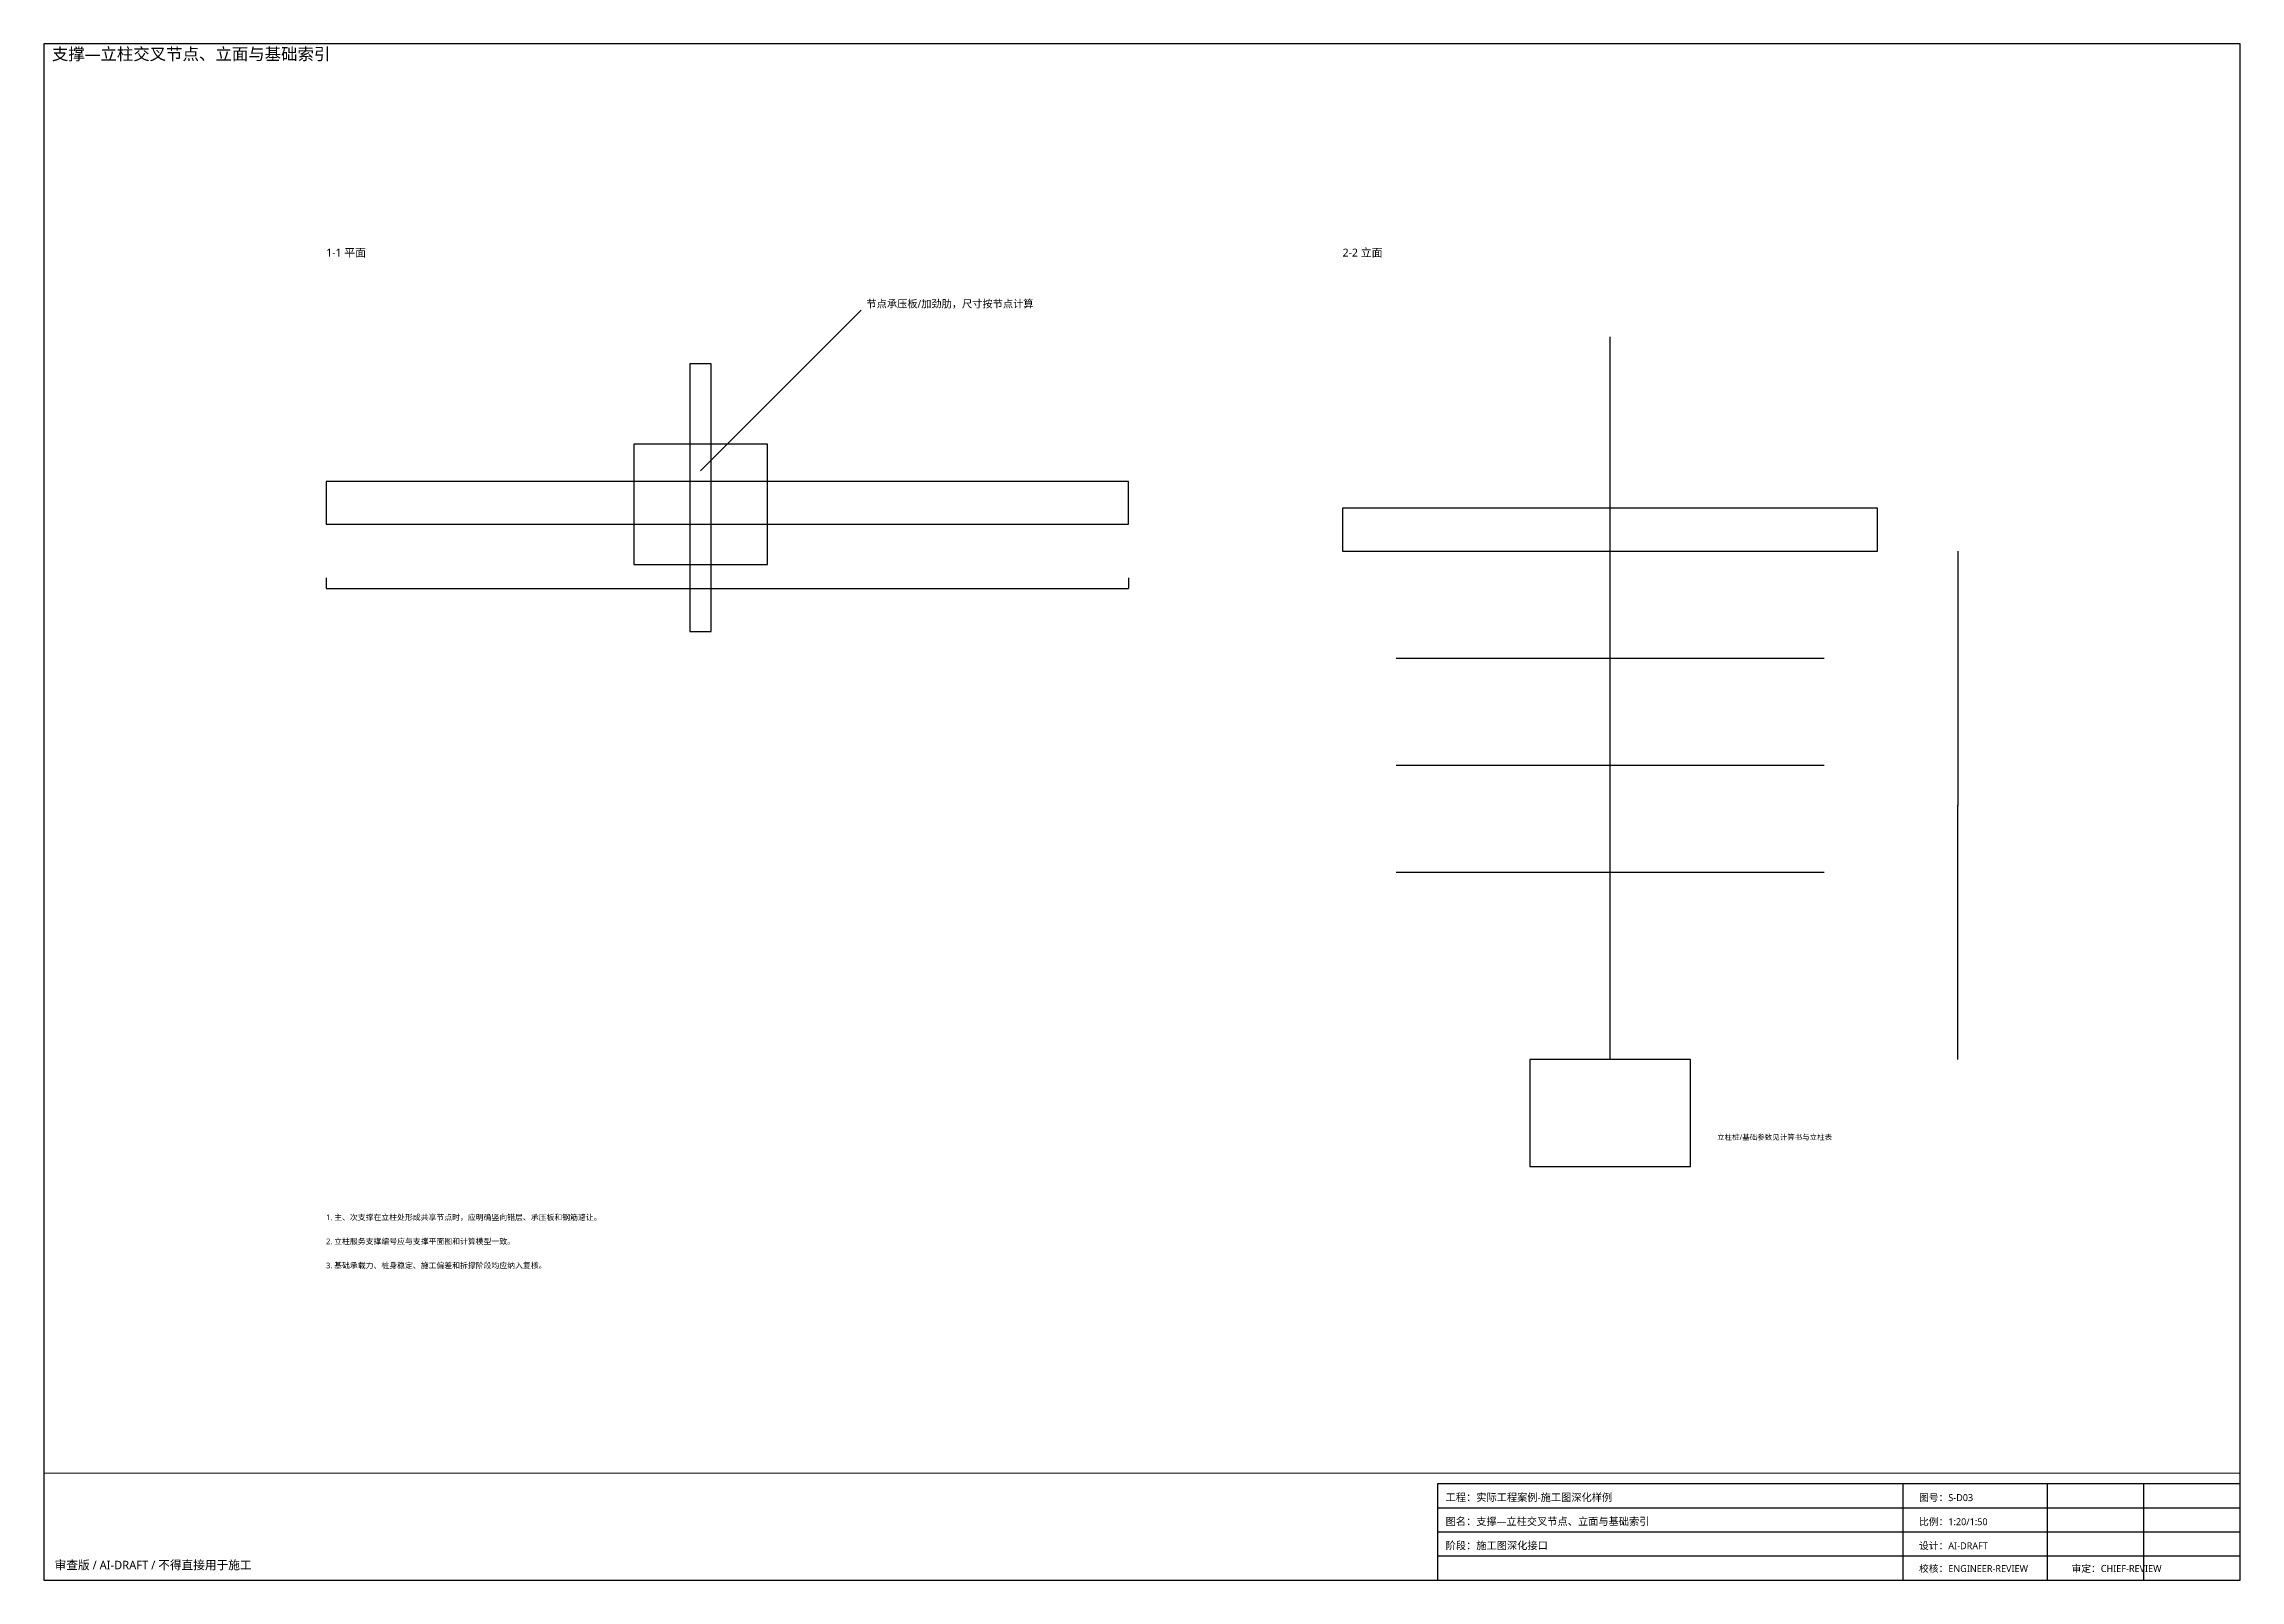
# Paper-space layout 'A1-L' of a CAD drawing. Header units: millimetres. Extents: x 10 to 831, y 10 to 584.
# The model-space entities are those that its viewports show. They can reach past a viewport. Long polylines and large blocks are cut down to what shows.
import ezdxf

# ---------------------------------------------------------------- set-up
doc = ezdxf.new("R2010")
doc.units = ezdxf.units.MM
for name, color, linetype in [('PIT_COLUMN', 4, 'CONTINUOUS'), ('PIT_DIM', 5, 'CONTINUOUS'), ('PIT_FOUNDATION', 7, 'CONTINUOUS'), ('PIT_FRAME', 3, 'CONTINUOUS'), ('PIT_LEADER', 6, 'CONTINUOUS'), ('PIT_NOTE', 6, 'CONTINUOUS'), ('PIT_PLATE', 7, 'CONTINUOUS'), ('PIT_STAGE', 5, 'CONTINUOUS'), ('PIT_SUPPORT', 3, 'CONTINUOUS'), ('PIT_TEXT', 7, 'CONTINUOUS'), ('PIT_TITLE', 5, 'CONTINUOUS'), ('PIT_VIEWPORT', 7, 'CONTINUOUS')]:
    doc.layers.add(name, color=color, linetype=linetype)
doc.styles.add('OpenSansCondensed-Light', font='OpenSansCondensed-Light.ttf')
doc.styles.add('PIT_CN', font='msyh.ttf')
doc.dimstyles.new('EZDXF', dxfattribs={"dimtxt": 0.25, "dimasz": 0.175, "dimexe": 0.375, "dimexo": 0.125, "dimgap": 0.1, "dimtad": 1, "dimlfac": 100, "dimzin": 12, "dimdsep": 46, "dimtxsty": 'OpenSansCondensed-Light', "dimblk": 'ARCHTICK', "dimcen": 2.5, "dimazin": 3, "dimtfac": 0.5, "dimtmove": 2, "dimatfit": 3})
doc.dimstyles.new('PIT_DIM', dxfattribs={"dimtxt": 3, "dimasz": 2.5, "dimexe": 1.5, "dimexo": 1, "dimgap": 1, "dimtad": 1, "dimdec": 0, "dimlfac": 100, "dimzin": 12, "dimdsep": 46, "dimtxsty": 'PIT_CN', "dimblk": 'ARCHTICK', "dimcen": 2.5, "dimazin": 3, "dimtfac": 0.5, "dimtmove": 2, "dimatfit": 3})

# ---------------------------------------------------------------- blocks, each defined once
blk = doc.blocks.new('PIT_TITLE_BLOCK_GEOMETRY')
at = {"layer": 'PIT_FRAME'}
for p, q in [((174, 0), (174, 36)), ((228, 0), (228, 36)), ((264, 0), (264, 36)), ((0, 27), (300, 27)), ((0, 18), (300, 18)), ((0, 9), (300, 9))]:
    blk.add_line(p, q, dxfattribs=at)
blk.add_lwpolyline([(0, 0), (300, 0), (300, 36), (0, 36)], close=True, dxfattribs=at)
blk = doc.blocks.new('_ARCHTICK')
at = {"color": 0, "linetype": 'BYBLOCK', "const_width": 0.15}
blk.add_lwpolyline([(-0.5, -0.5), (0.5, 0.5)], dxfattribs=at)
blk = doc.blocks.new('*D1')
for p, q in [((0, 5999), (0, 5598.5)), ((30000, 5999), (30000, 5598.5)), ((0, 5600), (30000, 5600))]:
    blk.add_line(p, q)
at = {"layer": 'Defpoints'}
for p in [(0, 6000), (30000, 6000), (0, 5600)]:
    blk.add_point(p, dxfattribs=at)
at = {"layer": 'PIT_DIM', "xscale": 2.5, "yscale": 2.5, "rotation": 180}
blk.add_blockref('_ARCHTICK', (0, 5600), dxfattribs=at)
at = {"layer": 'PIT_DIM', "xscale": 2.5, "yscale": 2.5}
blk.add_blockref('_ARCHTICK', (30000, 5600), dxfattribs=at)
at = {"layer": 'PIT_DIM', "insert": (15000, 5602.5), "char_height": 3, "attachment_point": 5, "style": 'PIT_CN'}
blk.add_mtext('3000000', dxfattribs=at)
blk = doc.blocks.new('*D2')
for p, q in [((61000, 6999), (61000, -2501.5)), ((61000, -11999), (61000, -2498.5)), ((61000, -2500), (61000, -2500))]:
    blk.add_line(p, q)
at = {"layer": 'Defpoints'}
for p in [(61000, 7000), (61000, -2500), (61000, -12000)]:
    blk.add_point(p, dxfattribs=at)
at = {"layer": 'PIT_DIM', "xscale": 2.5, "yscale": 2.5}
blk.add_blockref('_ARCHTICK', (61000, -2500), dxfattribs=at)
at = {"layer": 'PIT_DIM', "xscale": 2.5, "yscale": 2.5, "rotation": 180}
blk.add_blockref('_ARCHTICK', (61000, -2500), dxfattribs=at)
at = {"layer": 'PIT_DIM', "insert": (61000, -2496), "char_height": 3, "attachment_point": 5, "style": 'PIT_CN'}
blk.add_mtext('0', dxfattribs=at)

msp = doc.modelspace()

# ---------------------------------------------------------------- linework, layer by layer
at = {"layer": 'PIT_COLUMN'}
msp.add_line((48000, -12000), (48000, 15000), dxfattribs=at)
msp.add_lwpolyline([(13600, 4000), (14400, 4000), (14400, 14000), (13600, 14000)], close=True, dxfattribs=at)
at = {"layer": 'PIT_FOUNDATION'}
msp.add_lwpolyline([(45000, -16000), (51000, -16000), (51000, -12000), (45000, -12000)], close=True, dxfattribs=at)
at = {"layer": 'PIT_PLATE'}
msp.add_lwpolyline([(11500, 6500), (16500, 6500), (16500, 11000), (11500, 11000)], close=True, dxfattribs=at)
at = {"layer": 'PIT_STAGE'}
for p, q in [((40000, 7000), (56000, 7000)), ((40000, 3000), (56000, 3000)), ((40000, -1000), (56000, -1000)), ((40000, -5000), (56000, -5000))]:
    msp.add_line(p, q, dxfattribs=at)
at = {"layer": 'PIT_SUPPORT'}
for points in [[(0, 8000), (30000, 8000), (30000, 9600), (0, 9600)], [(38000, 7000), (58000, 7000), (58000, 8600), (38000, 8600)]]:
    msp.add_lwpolyline(points, close=True, dxfattribs=at)

# ---------------------------------------------------------------- texts
at = {"layer": 'PIT_LEADER', "style": 'PIT_CN'}
msp.add_text('节点承压板/加劲肋，尺寸按节点计算', height=280, dxfattribs=at).set_placement((20200, 16100))
at = {"layer": 'PIT_NOTE', "style": 'PIT_CN'}
for s, p in [('1. 主、次支撑在立柱处形成共享节点时，应明确竖向错层、承压板和钢筋避让。', (0, -18000)), ('2. 立柱服务支撑编号应与支撑平面图和计算模型一致。', (0, -18900)), ('3. 基础承载力、桩身稳定、施工偏差和拆撑阶段均应纳入复核。', (0, -19800))]:
    msp.add_text(s, height=210, dxfattribs=at).set_placement(p)
at = {"layer": 'PIT_TEXT', "style": 'PIT_CN'}
msp.add_text('立柱桩/基础参数见计算书与立柱表', height=200, dxfattribs=at).set_placement((52000, -15000))
at = {"layer": 'PIT_TITLE', "style": 'PIT_CN'}
for s, p in [('1-1 平面', (0, 18000)), ('2-2 立面', (38000, 18000))]:
    msp.add_text(s, height=300, dxfattribs=at).set_placement(p)

# ---------------------------------------------------------------- dimensions: what is measured, and where the dimension line sits
at = {"layer": 'PIT_DIM'}
for base, p1, p2, text, picture, middle in [((61000, -2500), (61000, -12000), (61000, 7000), '立柱计算段 24.60m', '*D2', (61000, -2496)), ((0, 5600), (0, 6000), (30000, 6000), '支撑轴线及立柱中心坐标见平面图', '*D1', (15000, 5602.5))]:
    dim = msp.add_linear_dim(base=base, p1=p1, p2=p2, text=text, dimstyle='PIT_DIM', dxfattribs=at)
    dim.commit()
    dim.dimension.update_dxf_attribs({"geometry": picture, "text_midpoint": middle})

# ---------------------------------------------------------------- leaders
at = {"layer": 'PIT_LEADER'}
msp.add_leader([(14000, 10000), (20000, 16000)], dimstyle='EZDXF', dxfattribs=at)

psp = doc.layouts.new('A1-L')

# ---------------------------------------------------------------- linework, layer by layer
at = {"layer": 'PIT_FRAME'}
psp.add_lwpolyline([(10, 10), (831, 10), (831, 584), (10, 584)], close=True, dxfattribs=at)

# ---------------------------------------------------------------- block references
psp.add_blockref('PIT_TITLE_BLOCK_GEOMETRY', (531, 10), dxfattribs=at)

# ---------------------------------------------------------------- texts
at = {"layer": 'PIT_TEXT', "style": 'PIT_CN'}
for s, height, p in [('工程：实际工程案例-施工图深化样例', 2.8, (534, 39.5)), ('图号：S-D03', 2.6, (711, 39.5)), ('图名：支撑—立柱交叉节点、立面与基础索引', 2.8, (534, 30.5)), ('比例：1:20/1:50', 2.6, (711, 30.5)), ('阶段：施工图深化接口', 2.8, (534, 21.5)), ('设计：AI-DRAFT', 2.6, (711, 21.5)), ('校核：ENGINEER-REVIEW', 2.6, (711, 13)), ('审定：CHIEF-REVIEW', 2.6, (768, 13))]:
    psp.add_text(s, height=height, dxfattribs=at).set_placement(p)
at = {"layer": 'PIT_TITLE', "style": 'PIT_CN'}
for s, height, p in [('支撑—立柱交叉节点、立面与基础索引', 4.5, (13, 578)), ('审查版 / AI-DRAFT / 不得直接用于施工', 3.2, (14, 14))]:
    psp.add_text(s, height=height, dxfattribs=at).set_placement(p)

# ---------------------------------------------------------------- viewports
at = {"layer": 'PIT_VIEWPORT'}
psp.add_viewport(center=(420.5, 317), size=(821, 534), view_center_point=(30500, -750), view_height=53400, dxfattribs=at)

doc.saveas('drawing.dxf')
